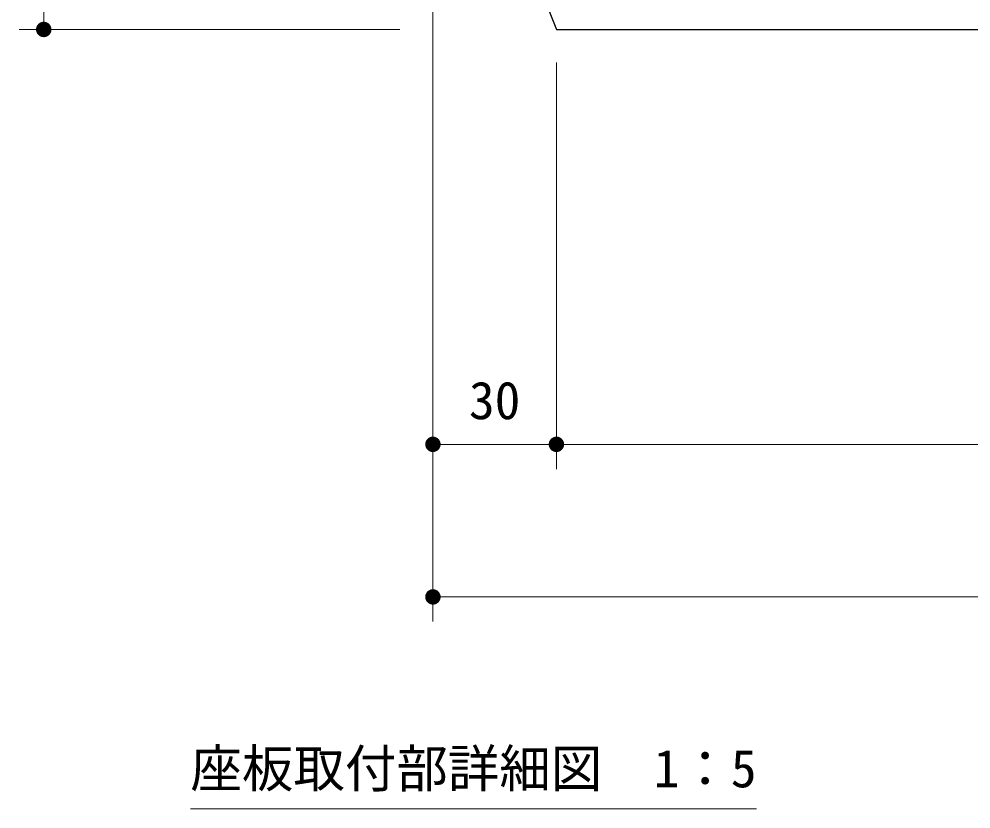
# Model space of a CAD drawing. Units: millimetres at full size, sheet at 1:20, with parts at other scales. Extents: x 0 to 8400, y 0 to 5940.
# Drawn here: x 4388 to 5312, y 3371 to 4139 of the extents above; entities that cross this region are included whole.
import ezdxf
from ezdxf.enums import TextEntityAlignment as Align

# ---------------------------------------------------------------- set-up
doc = ezdxf.new("R2010")
doc.units = ezdxf.units.MM
doc.header["$LTSCALE"] = 20
for name, color, linetype, lineweight in [('D-STR-DIM\u3000寸法線、寸法値', 7, 'Continuous', 13), ('D-STR-HTXT\u3000旗上げ', 7, 'Continuous', 13), ('D-STR\u3000構造物外形線', 1, 'Continuous', 25)]:
    doc.layers.add(name, color=color, linetype=linetype, lineweight=lineweight)
doc.styles.add('ＭＳ ゴシック', font='')
doc.styles.get('ＭＳ ゴシック').set_extended_font_data('MS Gothic')

# ---------------------------------------------------------------- blocks, each defined once
blk = doc.blocks.new('filled_dot')
at = {"color": 0, "linetype": 'Continuous', "lineweight": -2, "const_width": 1.25}
blk.add_lwpolyline([(-0.625, 0, 1), (0.625, 0, 1)], format="xyb", close=True, dxfattribs=at)

msp = doc.modelspace()

# ---------------------------------------------------------------- linework, layer by layer
at = {"layer": 'D-STR-DIM\u3000寸法線、寸法値'}
for p, q in [((4411.53, 4428.56), (4411.53, 4128.56)), ((4789.61, 4396.56), (4789.61, 3701.39)), ((4757.61, 4128.56), (4387.53, 4128.56)), ((4909.61, 4096.56), (4909.61, 3701.39)), ((4909.61, 4096.56), (4909.61, 3701.39)), ((4789.61, 4052.69), (4789.61, 3553.11)), ((4789.61, 3725.39), (4909.61, 3725.39)), ((4909.61, 3725.39), (6109.61, 3725.39)), ((4789.61, 3577.11), (6229.61, 3577.11))]:
    msp.add_line(p, q, dxfattribs=at)
at = {"layer": 'D-STR-HTXT\u3000旗上げ'}
msp.add_line((4554.07, 3371.03), (5104.07, 3371.03), dxfattribs=at)
at = {"layer": 'D-STR\u3000構造物外形線'}
msp.add_lwpolyline([(4789.61, 4428.56), (4909.61, 4128.56), (6109.61, 4128.56), (6229.61, 4428.56)], dxfattribs=at)

# ---------------------------------------------------------------- block references
at = {"layer": 'D-STR-DIM\u3000寸法線、寸法値', "xscale": 6, "yscale": 6}
for p, rotation in [((4411.53, 4128.56), 90), ((4909.61, 3725.39), 180)]:
    msp.add_blockref('filled_dot', p, dxfattribs=dict(at, rotation=rotation))
for p in [(4789.61, 3725.39), (4909.61, 3725.39), (4789.61, 3577.11)]:
    msp.add_blockref('filled_dot', p, dxfattribs=at)

# ---------------------------------------------------------------- texts
at = {"layer": 'D-STR-DIM\u3000寸法線、寸法値', "style": 'ＭＳ ゴシック'}
msp.add_text('30', height=36.66, dxfattribs=at).set_placement((4849.61, 3768.14), align=Align.MIDDLE_CENTER)
at = {"layer": 'D-STR-HTXT\u3000旗上げ', "style": 'ＭＳ ゴシック'}
msp.add_text('座板取付部詳細図\u30001：5', height=36.66, dxfattribs=at).set_placement((4554.07, 3381.03), align=Align.BOTTOM_LEFT)

doc.saveas('drawing.dxf')
